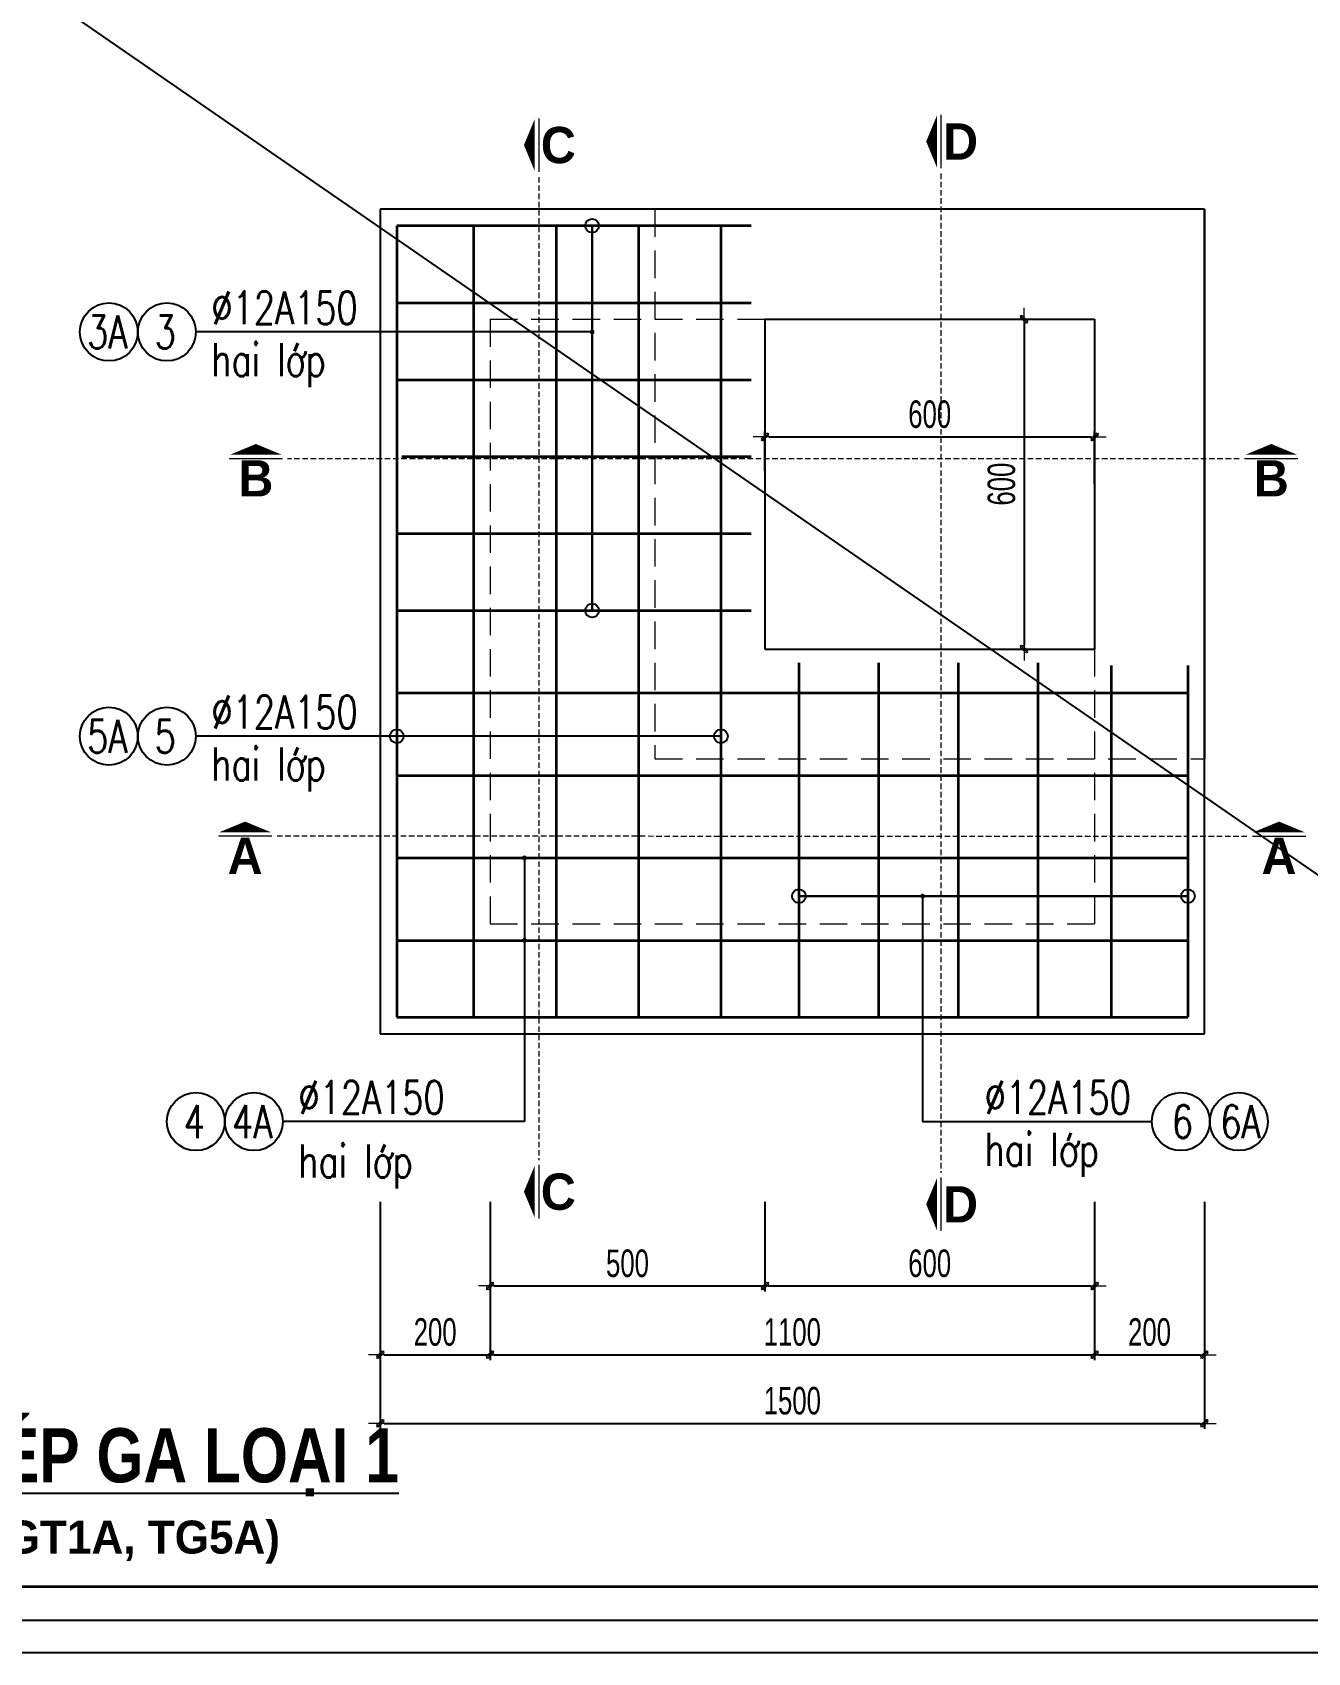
# Model space of a CAD drawing. Header units: inches. Extents: x 144032 to 217447, y 5454 to 57833.
# Drawn here: x 181751 to 184072, y 46803 to 49750 of the extents above; entities that cross this region are included whole.
import ezdxf
from ezdxf.enums import TextEntityAlignment as Align

# ---------------------------------------------------------------- set-up
doc = ezdxf.new("R2010")
doc.units = ezdxf.units.IN
doc.header["$MEASUREMENT"] = 0
doc.linetypes.add('HIDDEN', pattern=[0.375, 0.25, -0.125])
for name, color, linetype, lineweight in [('2 - Text2', 2, 'Continuous', 20), ('LC Dim', 8, 'Continuous', 18), ('LC Khac', 4, 'Continuous', 9), ('LC MANH DUT', 35, 'HIDDEN', 5), ('LC Net manh', 9, 'Continuous', 5), ('LC Net thay', 7, 'Continuous', 25), ('LC Text2', 7, 'Continuous', 25), ('THEP', 1, 'Continuous', 35)]:
    doc.layers.add(name, color=color, linetype=linetype, lineweight=lineweight)
doc.layers.add('ENTTNTHIETKE1', color=2, linetype='Continuous')
doc.layers.add('KHUNGTEN', color=5, linetype='Continuous')
doc.layers.add('KCS_Plotter', color=11, linetype='Continuous', plot=False)
doc.styles.add('EG 1', font='')
doc.styles.add('HOATBIF', font='hoatbif.shx', dxfattribs={"width": 0.7})
doc.styles.add('LC 1', font='')
doc.styles.add('LC 3', font='vnsimli.shx', dxfattribs={"width": 0.75})
doc.styles.add('LC3', font='', dxfattribs={"width": 0.8})
doc.styles.get('EG 1').set_extended_font_data('.VnAvantH', bold=True)
doc.styles.get('LC 1').set_extended_font_data('.VnAvantH', bold=True)
doc.styles.get('LC3').set_extended_font_data('.VnArialH', bold=True)
doc.dimstyles.new('1-100(1-25)', dxfattribs={"dimscale": 25, "dimtxt": 2.5, "dimasz": 0.35, "dimexe": 0.5, "dimexo": 0, "dimgap": 0.8, "dimtad": 1, "dimdec": 0, "dimzin": 0, "dimdsep": 46, "dimtxsty": 'HOATBIF', "dimblk1": 'DOT', "dimblk2": 'DOT', "dimsah": 1, "dimcen": -1, "dimdle": 1, "dimclrd": 256, "dimclre": 256, "dimclrt": 4, "dimadec": 3, "dimazin": 2, "dimtfac": 0.3333333333333333, "dimtdec": 0, "dimtix": 1, "dimtmove": 2, "dimatfit": 3, "dimldrblk": 'DOT', "dimfxl": 1, "dimtvp": 0.8333333333333331, "dimtolj": 1, "dimtzin": 0, "dimarcsym": 0})

# ---------------------------------------------------------------- blocks, each defined once
blk = doc.blocks.new('DOT')
at = {"layer": 'LC Dim'}
blk.add_line((-3, 0), (3, 0), dxfattribs=at)
at = {"layer": 'LC Dim', "color": 4}
blk.add_line((-1, -1), (1, 1), dxfattribs=at)
blk.add_lwpolyline([(0.5, 1), (-1, -0.5), (-0.5, -1), (1, 0.5)], close=True, dxfattribs=at)
blk = doc.blocks.new('*D394')
at = {"layer": 'Defpoints', "color": 0, "transparency": 16777216}
for p in [(182384.2020203853, 47622.59409118864), (183884.2020203853, 47622.59409118864), (183884.2020203853, 47219.62436815937)]:
    blk.add_point(p, dxfattribs=at)
at = {"layer": 'LC Dim', "lineweight": -2, "transparency": 16777216}
for p, q in [((182384.2020203853, 47622.59409118864), (182384.2020203853, 47209.62436815937)), ((183884.2020203853, 47622.59409118864), (183884.2020203853, 47209.62436815937)), ((182391.2020203853, 47219.62436815937), (183877.2020203853, 47219.62436815937))]:
    blk.add_line(p, q, dxfattribs=at)
at = {"layer": 'LC Dim', "lineweight": -2, "transparency": 16777216, "xscale": 7, "yscale": 7, "zscale": 7, "rotation": 180}
blk.add_blockref('DOT', (182384.2020203853, 47219.62436815937), dxfattribs=at)
at = {"layer": 'LC Dim', "lineweight": -2, "transparency": 16777216, "xscale": 7, "yscale": 7, "zscale": 7}
blk.add_blockref('DOT', (183884.2020203853, 47219.62436815937), dxfattribs=at)
at = {"layer": 'LC Dim', "color": 4, "transparency": 16777216, "insert": (183134.2020203853, 47260.62436815937), "char_height": 50, "attachment_point": 5, "style": 'HOATBIF'}
blk.add_mtext('\\A1;1500', dxfattribs=at)
blk = doc.blocks.new('_Dot')
at = {"color": 0, "linetype": 'ByBlock', "lineweight": -2}
blk.add_line((-0.5, 0), (-1, 0), dxfattribs=at)
at = {"color": 0, "linetype": 'ByBlock', "const_width": 0.5}
blk.add_lwpolyline([(-0.25, 0, 1), (0.25, 0, 1)], format="xyb", close=True, dxfattribs=at)
blk = doc.blocks.new('*D395')
at = {"layer": 'Defpoints', "color": 0, "transparency": 16777216}
for p in [(182384.2020203853, 47622.59409118864), (182584.2020203853, 47622.59409118864), (182584.2020203853, 47344.62436815937)]:
    blk.add_point(p, dxfattribs=at)
at = {"layer": 'LC Dim', "lineweight": -2, "transparency": 16777216}
for p, q in [((182384.2020203853, 47622.59409118864), (182384.2020203853, 47334.62436815937)), ((182584.2020203853, 47622.59409118864), (182584.2020203853, 47334.62436815937)), ((182391.2020203853, 47344.62436815937), (182577.2020203853, 47344.62436815937))]:
    blk.add_line(p, q, dxfattribs=at)
at = {"layer": 'LC Dim', "lineweight": -2, "transparency": 16777216, "xscale": 7, "yscale": 7, "zscale": 7, "rotation": 180}
blk.add_blockref('DOT', (182384.2020203853, 47344.62436815937), dxfattribs=at)
at = {"layer": 'LC Dim', "lineweight": -2, "transparency": 16777216, "xscale": 7, "yscale": 7, "zscale": 7}
blk.add_blockref('DOT', (182584.2020203853, 47344.62436815937), dxfattribs=at)
at = {"layer": 'LC Dim', "color": 4, "transparency": 16777216, "insert": (182484.2020203853, 47385.62436815937), "char_height": 50, "attachment_point": 5, "style": 'HOATBIF'}
blk.add_mtext('\\A1;200', dxfattribs=at)
blk = doc.blocks.new('*D396')
at = {"layer": 'Defpoints', "color": 0, "transparency": 16777216}
for p in [(182584.2020203853, 47622.59409118864), (183684.2020203853, 47622.59409118864), (183684.2020203853, 47344.62436815937)]:
    blk.add_point(p, dxfattribs=at)
at = {"layer": 'LC Dim', "lineweight": -2, "transparency": 16777216}
for p, q in [((182584.2020203853, 47622.59409118864), (182584.2020203853, 47334.62436815937)), ((183684.2020203853, 47622.59409118864), (183684.2020203853, 47334.62436815937)), ((182591.2020203853, 47344.62436815937), (183677.2020203853, 47344.62436815937))]:
    blk.add_line(p, q, dxfattribs=at)
at = {"layer": 'LC Dim', "lineweight": -2, "transparency": 16777216, "xscale": 7, "yscale": 7, "zscale": 7, "rotation": 180}
blk.add_blockref('DOT', (182584.2020203853, 47344.62436815937), dxfattribs=at)
at = {"layer": 'LC Dim', "lineweight": -2, "transparency": 16777216, "xscale": 7, "yscale": 7, "zscale": 7}
blk.add_blockref('DOT', (183684.2020203853, 47344.62436815937), dxfattribs=at)
at = {"layer": 'LC Dim', "color": 4, "transparency": 16777216, "insert": (183134.2020203853, 47385.62436815937), "char_height": 50, "attachment_point": 5, "style": 'HOATBIF'}
blk.add_mtext('\\A1;1100', dxfattribs=at)
blk = doc.blocks.new('*D397')
at = {"layer": 'Defpoints', "color": 0, "transparency": 16777216}
for p in [(183684.2020203853, 47622.59409118864), (183884.2020203853, 47622.59409118864), (183884.2020203853, 47344.62436815937)]:
    blk.add_point(p, dxfattribs=at)
at = {"layer": 'LC Dim', "lineweight": -2, "transparency": 16777216}
for p, q in [((183684.2020203853, 47622.59409118864), (183684.2020203853, 47334.62436815937)), ((183884.2020203853, 47622.59409118864), (183884.2020203853, 47334.62436815937)), ((183691.2020203853, 47344.62436815937), (183877.2020203853, 47344.62436815937))]:
    blk.add_line(p, q, dxfattribs=at)
at = {"layer": 'LC Dim', "lineweight": -2, "transparency": 16777216, "xscale": 7, "yscale": 7, "zscale": 7, "rotation": 180}
blk.add_blockref('DOT', (183684.2020203853, 47344.62436815937), dxfattribs=at)
at = {"layer": 'LC Dim', "lineweight": -2, "transparency": 16777216, "xscale": 7, "yscale": 7, "zscale": 7}
blk.add_blockref('DOT', (183884.2020203853, 47344.62436815937), dxfattribs=at)
at = {"layer": 'LC Dim', "color": 4, "transparency": 16777216, "insert": (183784.2020203853, 47385.62436815937), "char_height": 50, "attachment_point": 5, "style": 'HOATBIF'}
blk.add_mtext('\\A1;200', dxfattribs=at)
blk = doc.blocks.new('*D378')
at = {"layer": 'Defpoints', "color": 0, "transparency": 16777216}
for p in [(182584.2020203853, 47622.59409118864), (183084.2020203853, 47622.59409118864), (183084.2020203853, 47469.62436815937)]:
    blk.add_point(p, dxfattribs=at)
at = {"layer": 'LC Dim', "lineweight": -2, "transparency": 16777216}
for p, q in [((182584.2020203853, 47622.59409118864), (182584.2020203853, 47459.62436815937)), ((183084.2020203853, 47622.59409118864), (183084.2020203853, 47459.62436815937)), ((182591.2020203853, 47469.62436815937), (183077.2020203853, 47469.62436815937))]:
    blk.add_line(p, q, dxfattribs=at)
at = {"layer": 'LC Dim', "lineweight": -2, "transparency": 16777216, "xscale": 7, "yscale": 7, "zscale": 7, "rotation": 180}
blk.add_blockref('DOT', (182584.2020203853, 47469.62436815937), dxfattribs=at)
at = {"layer": 'LC Dim', "lineweight": -2, "transparency": 16777216, "xscale": 7, "yscale": 7, "zscale": 7}
blk.add_blockref('DOT', (183084.2020203853, 47469.62436815937), dxfattribs=at)
at = {"layer": 'LC Dim', "color": 4, "transparency": 16777216, "insert": (182834.2020203853, 47510.62436815937), "char_height": 50, "attachment_point": 5, "style": 'HOATBIF'}
blk.add_mtext('\\A1;500', dxfattribs=at)
blk = doc.blocks.new('*D379')
at = {"layer": 'Defpoints', "color": 0, "transparency": 16777216}
for p in [(183084.2020203853, 47622.59409118864), (183684.2020203853, 47622.59409118864), (183684.2020203853, 47469.62436815937)]:
    blk.add_point(p, dxfattribs=at)
at = {"layer": 'LC Dim', "lineweight": -2, "transparency": 16777216}
for p, q in [((183084.2020203853, 47622.59409118864), (183084.2020203853, 47459.62436815937)), ((183684.2020203853, 47622.59409118864), (183684.2020203853, 47459.62436815937)), ((183091.2020203853, 47469.62436815937), (183677.2020203853, 47469.62436815937))]:
    blk.add_line(p, q, dxfattribs=at)
at = {"layer": 'LC Dim', "lineweight": -2, "transparency": 16777216, "xscale": 7, "yscale": 7, "zscale": 7, "rotation": 180}
blk.add_blockref('DOT', (183084.2020203853, 47469.62436815937), dxfattribs=at)
at = {"layer": 'LC Dim', "lineweight": -2, "transparency": 16777216, "xscale": 7, "yscale": 7, "zscale": 7}
blk.add_blockref('DOT', (183684.2020203853, 47469.62436815937), dxfattribs=at)
at = {"layer": 'LC Dim', "color": 4, "transparency": 16777216, "insert": (183384.2020203853, 47510.62436815937), "char_height": 50, "attachment_point": 5, "style": 'HOATBIF'}
blk.add_mtext('\\A1;600', dxfattribs=at)
blk = doc.blocks.new('*D382')
at = {"layer": 'Defpoints', "color": 0, "transparency": 16777216}
for p in [(183480.8259760682, 49228.45968586647), (183480.8259760682, 48628.45968586645), (183555.8882689191, 48628.45968586645)]:
    blk.add_point(p, dxfattribs=at)
at = {"layer": 'LC Dim', "lineweight": -2, "transparency": 16777216}
for p, q in [((183480.8259760682, 49228.45968586647), (183565.8882689191, 49228.45968586647)), ((183555.8882689191, 49221.45968586647), (183555.8882689191, 48635.45968586645)), ((183480.8259760682, 48628.45968586645), (183565.8882689191, 48628.45968586645))]:
    blk.add_line(p, q, dxfattribs=at)
at = {"layer": 'LC Dim', "lineweight": -2, "transparency": 16777216, "xscale": 7, "yscale": 7, "zscale": 7}
for p, rotation in [((183555.8882689191, 49228.45968586647), 90), ((183555.8882689191, 48628.45968586645), 270)]:
    blk.add_blockref('DOT', p, dxfattribs=dict(at, rotation=rotation))
at = {"layer": 'LC Dim', "color": 4, "transparency": 16777216, "insert": (183514.8882689191, 48928.45968586639), "char_height": 50, "attachment_point": 5, "rotation": 90, "style": 'HOATBIF'}
blk.add_mtext('\\A1;600', dxfattribs=at)
blk = doc.blocks.new('*D383')
at = {"layer": 'Defpoints', "color": 0, "transparency": 16777216}
for p in [(183684.2020203853, 49014.40919294058), (183084.2020203853, 48952.78897557673), (183684.2020203853, 48928.45968586644)]:
    blk.add_point(p, dxfattribs=at)
at = {"layer": 'LC Dim', "lineweight": -2, "transparency": 16777216}
for p, q in [((183084.2020203853, 48952.78897557673), (183084.2020203853, 49024.40919294058)), ((183684.2020203853, 48928.45968586644), (183684.2020203853, 49024.40919294058)), ((183091.2020203853, 49014.40919294058), (183677.2020203853, 49014.40919294058))]:
    blk.add_line(p, q, dxfattribs=at)
at = {"layer": 'LC Dim', "lineweight": -2, "transparency": 16777216, "xscale": 7, "yscale": 7, "zscale": 7, "rotation": 180}
blk.add_blockref('DOT', (183084.2020203853, 49014.40919294058), dxfattribs=at)
at = {"layer": 'LC Dim', "lineweight": -2, "transparency": 16777216, "xscale": 7, "yscale": 7, "zscale": 7}
blk.add_blockref('DOT', (183684.2020203853, 49014.40919294058), dxfattribs=at)
at = {"layer": 'LC Dim', "color": 4, "transparency": 16777216, "insert": (183384.2020203853, 49055.40919294058), "char_height": 50, "attachment_point": 5, "style": 'HOATBIF'}
blk.add_mtext('\\A1;600', dxfattribs=at)
blk = doc.blocks.new('TIEUDE1')
at = {"layer": '2 - Text2', "color": 7, "style": 'EG 1'}
blk.add_attdef('TIªU§Ò', text='', height=5, dxfattribs=at).set_placement((0, 0), align=Align.BOTTOM_CENTER)
blk.add_attdef('TL', text='', height=3, dxfattribs=at).set_placement((0, -2), align=Align.TOP_CENTER)
blk = doc.blocks.new('*U433')
at = {"layer": 'LC Khac', "color": 1, "ltscale": 2}
for p, q in [((-8.003553375601768e-10, 485.4649627282051), (0, 0)), ((-8.003553375601768e-10, -8922.04618165702), (0, -9407.511144385226))]:
    blk.add_line(p, q, dxfattribs=at)
for points in [[(134.0098340642726, 242.7324813697051, 0, 471.4285714293351, 0), (36.58486540849844, 242.7324813697051, 275.0000000004455, 275.0000000004455, 0)], [(134.0098340642726, -9164.77866301552, 0, 471.4285714293351, 0), (36.58486540849844, -9164.77866301552, 275.0000000004455, 275.0000000004455, 0)]]:
    blk.add_lwpolyline(points, format="xyseb", dxfattribs=at)
at = {"layer": 'LC MANH DUT', "ltscale": 200}
blk.add_line((8.03255570153744e-11, -48.72241329890437), (8.03255570153744e-11, -8878.172759183997), dxfattribs=at)
at = {"ltscale": 2, "style": 'LC 1'}
for p in [(-178.5478302832853, 242.7324813641026), (-178.5478302832853, -9164.778663021123)]:
    blk.add_attdef('LC', text='', height=330, dxfattribs=at).set_placement(p, align=Align.MIDDLE_CENTER)
blk = doc.blocks.new('*U432')
at = {"layer": 'LC Khac', "color": 1, "ltscale": 2}
for p, q in [((-8.003553375601768e-10, 485.4649627282051), (0, 0)), ((-8.003553375601768e-10, -8753.871551138169), (0, -9239.336513866374))]:
    blk.add_line(p, q, dxfattribs=at)
for points in [[(134.0098340642726, 242.7324813697051, 0, 471.4285714293351, 0), (36.58486540849844, 242.7324813697051, 275.0000000004455, 275.0000000004455, 0)], [(134.0098340642726, -8996.604032496669, 0, 471.4285714293351, 0), (36.58486540849844, -8996.604032496669, 275.0000000004455, 275.0000000004455, 0)]]:
    blk.add_lwpolyline(points, format="xyseb", dxfattribs=at)
at = {"layer": 'LC MANH DUT', "ltscale": 200}
blk.add_line((8.03255570153744e-11, -48.72241329890437), (8.03255570153744e-11, -8709.998128665145), dxfattribs=at)
at = {"ltscale": 2, "style": 'LC 1'}
for p in [(-178.5478302832853, 242.7324813641026), (-178.5478302832853, -8996.604032502271)]:
    blk.add_attdef('LC', text='', height=330, dxfattribs=at).set_placement(p, align=Align.MIDDLE_CENTER)
blk = doc.blocks.new('*U435')
at = {"layer": 'LC Khac', "color": 1, "ltscale": 2}
for p, q in [((-8.003553375601768e-10, 485.4649627282051), (0, 0)), ((-8.003553375601768e-10, -9034.817712867472), (0, -9520.282675595678))]:
    blk.add_line(p, q, dxfattribs=at)
for points in [[(134.0098340642726, 242.7324813697051, 0, 471.4285714293351, 0), (36.58486540849844, 242.7324813697051, 275.0000000004455, 275.0000000004455, 0)], [(134.0098340642726, -9277.550194225973, 0, 471.4285714293351, 0), (36.58486540849844, -9277.550194225973, 275.0000000004455, 275.0000000004455, 0)]]:
    blk.add_lwpolyline(points, format="xyseb", dxfattribs=at)
at = {"layer": 'LC MANH DUT', "ltscale": 200}
blk.add_line((8.03255570153744e-11, -48.72241329890437), (8.03255570153744e-11, -8990.94429039445), dxfattribs=at)
at = {"ltscale": 2, "style": 'LC 1'}
for p in [(-178.5478302832853, 242.7324813641026), (-178.5478302832853, -9277.550194231575)]:
    blk.add_attdef('LC', text='', height=330, dxfattribs=at).set_placement(p, align=Align.MIDDLE_CENTER)
blk = doc.blocks.new('*U434')
at = {"layer": 'LC Khac', "color": 1, "ltscale": 2}
for p, q in [((-8.003553375601768e-10, 485.4649627282051), (0, 0)), ((-8.003553375601768e-10, -9182.32582550147), (0, -9667.790788229675))]:
    blk.add_line(p, q, dxfattribs=at)
for points in [[(134.0098340642726, 242.7324813697051, 0, 471.4285714293351, 0), (36.58486540849844, 242.7324813697051, 275.0000000004455, 275.0000000004455, 0)], [(134.0098340642726, -9425.05830685997, 0, 471.4285714293351, 0), (36.58486540849844, -9425.05830685997, 275.0000000004455, 275.0000000004455, 0)]]:
    blk.add_lwpolyline(points, format="xyseb", dxfattribs=at)
at = {"layer": 'LC MANH DUT', "ltscale": 200}
blk.add_line((8.03255570153744e-11, -48.72241329890437), (8.03255570153744e-11, -9138.452403028446), dxfattribs=at)
at = {"ltscale": 2, "style": 'LC 1'}
for p in [(-178.5478302832853, 242.7324813641026), (-178.5478302832853, -9425.058306865572)]:
    blk.add_attdef('LC', text='', height=330, dxfattribs=at).set_placement(p, align=Align.MIDDLE_CENTER)
blk = doc.blocks.new('khung vpn')
at = {"layer": 'Defpoints'}
blk.add_line((52498.75819758818, -4235.275694307393), (52556.45964432618, -4235.275694307393), dxfattribs=at)
at = {"layer": 'KHUNGTEN'}
blk.add_lwpolyline([(52556.24304850244, -4234.884980830777), (52502.04792260095, -4234.884980830777), (52502.04792260095, -4195.662115130224), (52556.24304850244, -4195.662115130224)], close=True, dxfattribs=at)
at = {"layer": 'THEP'}
blk.add_lwpolyline([(52555.83215303945, -4234.474085367845), (52502.45881806394, -4234.474085367845), (52502.45881806394, -4196.073010593269), (52555.83215303945, -4196.073010593269)], close=True, dxfattribs=at)

msp = doc.modelspace()

# ---------------------------------------------------------------- linework, layer by layer
at = {"layer": 'KCS_Plotter'}
msp.add_line((177533.896202826, 52742.9143747101), (186139.258876816, 46802.6278001278), dxfattribs=at)
at = {"layer": 'LC MANH DUT', "ltscale": 200}
for p, q in [((182884.2020203853, 49428.45968586644), (182884.2020203853, 48428.45968586644)), ((182584.2020203853, 49228.45968586644), (182584.2020203853, 48128.45968586644)), ((182584.2020203853, 49228.45968586644), (183084.2020203853, 49228.45968586644)), ((183684.2020203853, 48628.45968586644), (183684.2020203853, 48128.45968586644)), ((182884.2020203853, 48428.45968586644), (183884.2020203853, 48428.45968586644)), ((182584.2020203853, 48128.45968586644), (183684.2020203853, 48128.45968586644))]:
    msp.add_line(p, q, dxfattribs=at)
at = {"layer": 'LC Net thay'}
for p, q in [((183884.2020203853, 49428.45968586644), (182384.2020203853, 49428.45968586644)), ((182384.2020203853, 49428.45968586644), (182384.2020203853, 47928.45968586644)), ((183884.2020203853, 47928.45968586644), (183884.2020203853, 49428.45968586644)), ((183884.2020203853, 49428.45968586644), (183884.2020203853, 48428.45968586644)), ((183084.2020203853, 49228.45968586644), (183684.2020203853, 49228.45968586644)), ((183084.2020203853, 49228.45968586644), (183084.2020203853, 48628.45968586644)), ((183684.2020203853, 49228.45968586644), (183684.2020203853, 48628.45968586644)), ((183084.2020203853, 48628.45968586644), (183684.2020203853, 48628.45968586644)), ((182384.2020203853, 47928.45968586644), (183884.2020203853, 47928.45968586644))]:
    msp.add_line(p, q, dxfattribs=at)
at = {"layer": 'LC Text2', "linetype": 'ByBlock'}
for centre in [(181890.5, 49205.29472877782), (181996.046803722, 49205.29472877782), (181890.5, 48469.77340186103), (181996.046803722, 48469.77340186103), (182048.8386733704, 47768.66533686434), (182154.3854770925, 47768.66533686434), (183841.2690633654, 47768.66533686434), (183946.8158670874, 47768.66533686434)]:
    msp.add_circle(centre, 52.77340186102759, dxfattribs=at)
at = {"layer": 'THEP', "ltscale": 0.2}
for p, q in [((183059.2020203854, 49398.45968586644), (182414.2020203853, 49398.45968586644)), ((182414.2020203853, 49398.45968586644), (182414.2020203853, 47958.45968586644)), ((182554.2020203853, 49398.45968586644), (182554.2020203853, 47958.45968586644)), ((182704.2020203853, 49398.45968586644), (182704.2020203853, 47958.45968586644)), ((182854.2020203853, 49398.45968586644), (182854.2020203853, 47958.45968586644)), ((182854.2020203853, 49398.45968586644), (182854.2020203853, 47958.45968586644)), ((183004.2020203853, 49398.45968586644), (183004.2020203853, 47958.45968586644)), ((183004.2020203853, 49398.45968586644), (183004.2020203853, 47958.45968586644)), ((182414.2020203853, 49258.45968586644), (183059.2020203854, 49258.45968586644)), ((182414.2020203853, 49118.45968586645), (183059.2020203854, 49118.45968586645)), ((182423.790822693, 48978.45968586645), (183059.2020203854, 48978.45968586645)), ((182414.2020203853, 48838.45968586647), (183059.2020203854, 48838.45968586647)), ((182414.2020203853, 48698.45968586645), (183059.2020203854, 48698.45968586644)), ((183146.2020203853, 48603.45968586644), (183146.2020203853, 47958.45968586644)), ((183291.2020203853, 48603.45968586644), (183291.2020203853, 47958.45968586644)), ((183436.2020203853, 48603.45968586644), (183436.2020203853, 47958.45968586644)), ((183581.2020203853, 48603.45968586644), (183581.2020203853, 47958.45968586644)), ((183714.2020203853, 48598.45968586644), (183714.2020203853, 47958.45968586644)), ((183854.2020203853, 48598.45968586644), (183854.2020203853, 47958.45968586644)), ((182414.2020203853, 48548.45968586642), (183854.2020203853, 48548.45968586644)), ((182414.2020203853, 48398.45968586644), (183854.2020203853, 48398.45968586644)), ((182414.2020203853, 48248.45968586644), (183854.2020203853, 48248.45968586644)), ((182414.2020203853, 48098.45968586644), (183854.2020203853, 48098.45968586644)), ((182414.2020203853, 47958.45968586644), (183854.2020203853, 47958.45968586644))]:
    msp.add_line(p, q, dxfattribs=at)

# ---------------------------------------------------------------- block references
at = {"layer": 'ENTTNTHIETKE1', "color": 6, "xscale": 149.1374645994381, "yscale": 149.1374645994381, "zscale": 149.1374645994381}
msp.add_blockref('khung vpn', (-7651997.796004444, 678441.0219887524), dxfattribs=at)
at = {"layer": 'LC Net manh'}
ref = msp.add_blockref('*U435', (182672.6171100577, 49496.78248257322, -2.982717145958775e-06), dxfattribs=dict(at, xscale=-0.2000062016392883, yscale=0.2000062016392883, zscale=0.2000062016392883, rotation=359.9992162920608))
ref.add_attrib('LC', 'c', dxfattribs={"layer": '0', "ltscale": 2, "height": 66.00204654096513, "rotation": 359.9992163093766, "style": 'LC 1'}).set_placement((182708.3460256948, 47641.21441881511, 0.0002451397646588724), align=Align.MIDDLE_CENTER)
ref.add_attrib('LC', 'c', dxfattribs={"layer": '0', "ltscale": 2, "height": 66.00204654096513, "rotation": 359.9992163093766, "style": 'LC 1'}).set_placement((182708.3720707538, 49545.32999514747, 0.0002451397646291112), align=Align.MIDDLE_CENTER)
ref = msp.add_blockref('*U434', (183404.6171100577, 49503.28248257322, -2.994669442938196e-06), dxfattribs=dict(at, xscale=-0.2000062016392883, yscale=0.2000062016392883, zscale=0.2000062016392883, rotation=359.9992162920608))
ref.add_attrib('LC', 'd', dxfattribs={"layer": '0', "ltscale": 2, "height": 66.00204654096513, "rotation": 359.9992163093766, "style": 'LC 1'}).set_placement((183440.3456221507, 47618.21188149896, 0.0002451397646593899), align=Align.MIDDLE_CENTER)
ref.add_attrib('LC', 'd', dxfattribs={"layer": '0', "ltscale": 2, "height": 66.00204654096513, "rotation": 359.9992163093766, "style": 'LC 1'}).set_placement((183440.3720707538, 49551.82999514747, 0.0002451397646291112), align=Align.MIDDLE_CENTER)
ref = msp.add_blockref('*U432', (183957.3282753429, 48974.66439686676, 7.997161300039669e-07), dxfattribs=dict(at, xscale=-0.2000062016392883, yscale=0.2000062016392883, zscale=0.2000062016392883, rotation=269.9992162920634))
ref.add_attrib('LC', 'b', dxfattribs={"layer": '0', "ltscale": 2, "height": 66.00204654096513, "rotation": 359.9984325841433, "style": 'LC 1'}).set_placement((182157.9511868489, 48938.97833592923, 0.0002451397646354469), align=Align.MIDDLE_CENTER)
ref.add_attrib('LC', 'b', dxfattribs={"layer": '0', "ltscale": 2, "height": 66.00204654096513, "rotation": 359.9984325841433, "style": 'LC 1'}).set_placement((184005.8757885139, 48938.95305946644, 0.0002451397646066711), align=Align.MIDDLE_CENTER)
ref = msp.add_blockref('*U433', (183971.3282274664, 48287.66420537144, 7.884986039103692e-07), dxfattribs=dict(at, xscale=-0.2000062016392883, yscale=0.2000062016392883, zscale=0.2000062016392883, rotation=269.9992162920634))
ref.add_attrib('LC', 'a', dxfattribs={"layer": '0', "ltscale": 2, "height": 66.00204654096513, "rotation": 359.9984325841433, "style": 'LC 1'}).set_placement((182138.3151699133, 48251.97860451624, 0.0002451397646357913), align=Align.MIDDLE_CENTER)
ref.add_attrib('LC', 'a', dxfattribs={"layer": '0', "ltscale": 2, "height": 66.00204654096513, "rotation": 359.9984325841433, "style": 'LC 1'}).set_placement((184019.8757406373, 48251.95286797112, 0.0002451397646064256), align=Align.MIDDLE_CENTER)
at = {"layer": 'LC Text2'}
ref = msp.add_blockref('TIEUDE1', (181583.5028214036, 47082.76969369908, -0.0002421818558292496), dxfattribs=dict(at, xscale=20.00062016392256, yscale=20.00062016392256, zscale=20.00062016392256, rotation=359.999216292062))
ref.add_attrib('TIªU§Ò', '%%UcÊu t¹o cèt thÐp ga lo¹i 1', dxfattribs={"color": 7, "height": 98.49134599491182, "rotation": 359.9992162747461, "style": 'LC3', "width": 0.8}).set_placement((181583.5028214036, 47082.76969369908), align=Align.BOTTOM_CENTER)
ref.add_attrib('TL', '(tõ ga gt1->gt9, gt1a, tg5a)', dxfattribs={"color": 7, "height": 60.00186049180877, "rotation": 359.9992162747461, "style": 'LC 1'}).set_placement((181583.5022742553, 47042.76845327963), align=Align.TOP_CENTER)

# ---------------------------------------------------------------- texts
at = {"layer": 'LC Text2', "linetype": 'ByBlock', "style": 'LC 3', "width": 0.75}
for s, p in [('%%C12A150', (182077.0226344593, 49219.19201268014)), ('hai líp', (182077.0226344593, 49124.61860256611)), ('%%C12A150', (182077.0226344593, 48483.67068576335)), ('hai líp', (182077.0226344593, 48389.09727564931)), ('%%C12A150', (182235.3613078297, 47782.56262076666)), ('%%C12A150', (183484.1179434815, 47782.56262076666)), ('hai líp', (182235.3613078297, 47666.76405222166)), ('hai líp', (183484.1179434815, 47687.98921065263))]:
    msp.add_text(s, height=60, dxfattribs=at).set_placement(p)
for s, p in [('3A', (181887.521924293, 49205.29472877782)), ('3', (181993.0687280151, 49205.29472877782)), ('5A', (181887.521924293, 48469.77340186103)), ('5', (181993.0687280151, 48469.77340186103)), ('4', (182045.8605976635, 47768.66533686434)), ('4A', (182151.4074013855, 47768.66533686434)), ('6', (183844.2471390723, 47768.66533686434)), ('6A', (183949.7939427943, 47768.66533686434))]:
    msp.add_text(s, height=60, dxfattribs=at).set_placement(p, align=Align.MIDDLE_CENTER)

# ---------------------------------------------------------------- dimensions: what is measured, and where the dimension line sits
at = {"layer": 'LC Dim'}
dim = msp.add_linear_dim(base=(183555.8882689191, 48628.45968586645), p1=(183480.8259760682, 49228.45968586644), p2=(183480.8259760682, 48628.45968586644), angle=90, dimstyle='1-100(1-25)', override={"dimscale": 20}, dxfattribs=at)
dim.commit()
dim.dimension.update_dxf_attribs({"geometry": '*D382', "text_midpoint": (183514.8882689191, 48928.45968586639)})
for base, p1, p2, picture, middle in [((183684.2020203853, 49014.40919294058), (183084.2020203853, 48952.78897557673), (183684.2020203853, 48928.45968586644), '*D383', (183384.2020203853, 49055.40919294058)), ((183884.2020203853, 47219.62436815937), (182384.2020203853, 47622.59409118864), (183884.2020203853, 47622.59409118864), '*D394', (183134.2020203853, 47260.62436815937)), ((182584.2020203853, 47344.62436815937), (182384.2020203853, 47622.59409118864), (182584.2020203853, 47622.59409118864), '*D395', (182484.2020203853, 47385.62436815937)), ((183684.2020203853, 47344.62436815937), (182584.2020203853, 47622.59409118864), (183684.2020203853, 47622.59409118864), '*D396', (183134.2020203853, 47385.62436815937)), ((183084.2020203853, 47469.62436815937), (182584.2020203853, 47622.59409118864), (183084.2020203853, 47622.59409118864), '*D378', (182834.2020203853, 47510.62436815937)), ((183684.2020203853, 47469.62436815937), (183084.2020203853, 47622.59409118864), (183684.2020203853, 47622.59409118864), '*D379', (183384.2020203853, 47510.62436815937)), ((183884.2020203853, 47344.62436815937), (183684.2020203853, 47622.59409118864), (183884.2020203853, 47622.59409118864), '*D397', (183784.2020203853, 47385.62436815937))]:
    dim = msp.add_linear_dim(base=base, p1=p1, p2=p2, dimstyle='1-100(1-25)', override={"dimscale": 20}, dxfattribs=at)
    dim.commit()
    dim.dimension.update_dxf_attribs({"geometry": picture, "text_midpoint": middle})

# ---------------------------------------------------------------- leaders
for points, override in [([(182769.8093389364, 49398.45968586644), (182769.8093389364, 48698.45968586645)], {"dimasz": 1, "dimgap": 0.8, "dimtad": 0, "dimldrblk": 'DotBlank', "dimfxl": 2, "dimarcsym": 1}), ([(182769.8093389364, 48698.45968586645), (182769.8093389364, 49398.45968586644)], {"dimasz": 1, "dimgap": 0.8, "dimtad": 0, "dimldrblk": 'DotBlank', "dimfxl": 2, "dimarcsym": 1}), ([(182769.8093389364, 49205.29472877782), (182048.8202055831, 49205.29472877782)], {"dimgap": 0.8, "dimtad": 0, "dimfxl": 2, "dimarcsym": 1}), ([(183004.2020203853, 48469.77340186103), (182048.8202055831, 48469.77340186103)], {"dimasz": 1, "dimtad": 0, "dimldrblk": 'DotBlank', "dimfxl": 2, "dimarcsym": 1}), ([(182414.2020203853, 48469.77340186103), (182048.8202055831, 48469.77340186103)], {"dimasz": 1, "dimtad": 0, "dimldrblk": 'DotBlank', "dimfxl": 2, "dimarcsym": 1}), ([(182646.7057398059, 48248.45968586644), (182646.7057398059, 47768.66533686434), (182207.1588789535, 47768.66533686434)], {"dimgap": 0.8, "dimtad": 0, "dimfxl": 2, "dimarcsym": 1}), ([(183371.3808775509, 48178.97115293454), (183371.3808775509, 47768.66533686434), (183788.4956615043, 47768.66533686434)], {"dimgap": 0.8, "dimtad": 0, "dimfxl": 2, "dimarcsym": 1}), ([(183146.2020203853, 48178.97115293454), (183854.2020203853, 48178.97115293454)], {"dimasz": 1, "dimtad": 0, "dimldrblk": 'DotBlank', "dimfxl": 2, "dimarcsym": 1}), ([(183854.2020203853, 48178.97115293454), (183146.2020203853, 48178.97115293454)], {"dimasz": 1, "dimtad": 0, "dimldrblk": 'DotBlank', "dimfxl": 2, "dimarcsym": 1}), ([(182646.7057398059, 48098.45968586644), (182646.7057398059, 47768.66533686434), (182207.1588789535, 47768.66533686434)], {"dimgap": 0.8, "dimtad": 0, "dimfxl": 2, "dimarcsym": 1})]:
    msp.add_leader(points, dimstyle='1-100(1-25)', override=override, dxfattribs=at)

doc.saveas('drawing.dxf')
